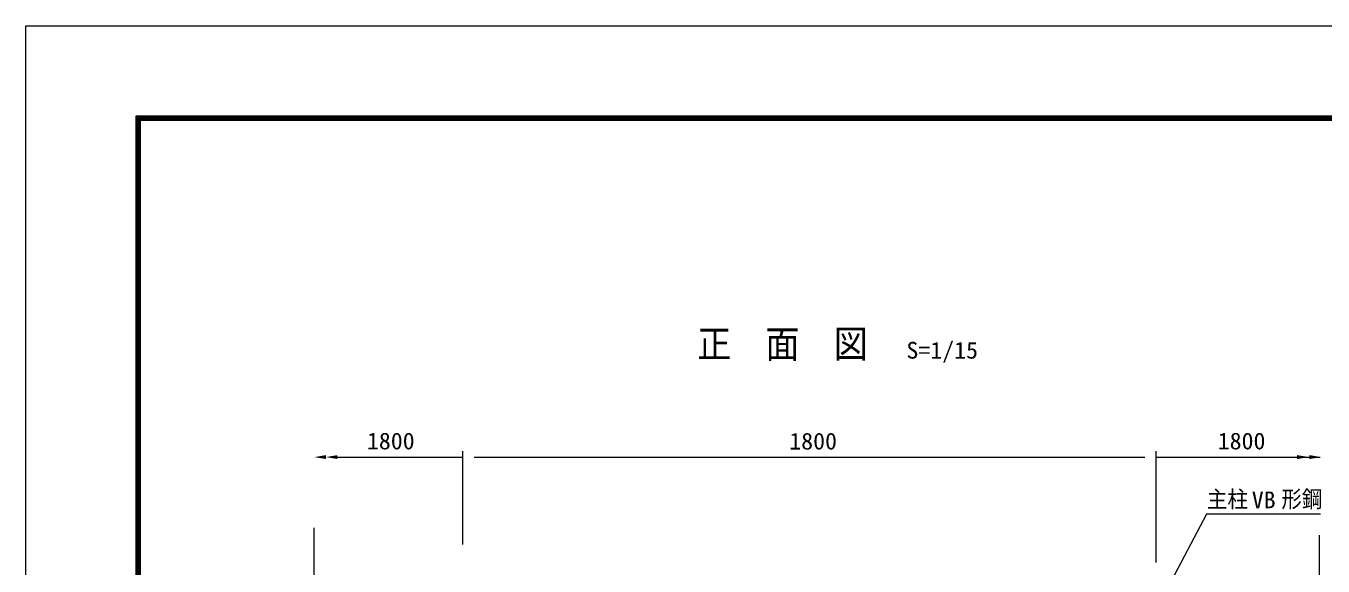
# Model space of a CAD drawing. Units: millimetres, scale not verified. Extents: x -4455 to 4455, y -3150 to 3150.
# Drawn here: x -4455 to -1089, y 1750 to 3150 of the extents above; entities that cross this region are included whole.
import ezdxf
from ezdxf.enums import TextEntityAlignment as Align

# ---------------------------------------------------------------- set-up
doc = ezdxf.new("R2010")
doc.units = ezdxf.units.MM
doc.header["$LTSCALE"] = 30
for name, color, linetype, lineweight in [('0-0_6文字', 3, 'Continuous', 9), ('0-2_5寸法', 1, 'Continuous', 18), ('0-4_1部材', 3, 'Continuous', 18), ('0-B_7詳細', 7, 'Continuous', 18), ('0-F_D-TTL', 7, 'Continuous', 9)]:
    doc.layers.add(name, color=color, linetype=linetype, lineweight=lineweight)
doc.styles.add('ＭＳ ゴシック', font='')
doc.styles.get('ＭＳ ゴシック').set_extended_font_data('MS Gothic')

msp = doc.modelspace()

# ---------------------------------------------------------------- linework, layer by layer
at = {"layer": '0-0_6文字', "color": 7}
msp.add_lwpolyline([(-1094.94, 1884.71), (-1391.52, 1884.71), (-1490.59, 1696.38)], dxfattribs=at)
at = {"layer": '0-2_5寸法'}
for p, q in [((-3646.55, 2032.46), (-3321.43, 2032.46)), ((-1521.43, 2032.46), (-1128.14, 2032.46)), ((-1157.09, 2032.46), (-1096.6, 2032.46))]:
    msp.add_line(p, q, dxfattribs=at)
for points in [[(-3676.55, 2037.46), (-3676.55, 2027.46), (-3706.55, 2032.46)], [(-3646.55, 2037.46), (-3646.55, 2027.46), (-3676.55, 2032.46)], [(-1126.14, 2032.46), (-1156.14, 2027.25), (-1156.14, 2037.67)], [(-1094.6, 2032.46), (-1124.6, 2027.25), (-1124.6, 2037.67)]]:
    msp.add_solid(points, dxfattribs=at)
at = {"layer": '0-4_1部材', "color": 4}
for p, q in [((-3706.91, 746.1), (-3706.91, 1848.89)), ((-1098.12, 758.04), (-1098.12, 1830.28))]:
    msp.add_line(p, q, dxfattribs=at)
at = {"layer": '0-B_7詳細', "color": 1}
for p, q in [((-3321.43, 1805.8), (-3321.43, 2047.46)), ((-3291.43, 2032.46), (-1551.43, 2032.46)), ((-1521.43, 1758.87), (-1521.43, 2047.46))]:
    msp.add_line(p, q, dxfattribs=at)
at = {"layer": '0-F_D-TTL', "color": 2, "lineweight": 18}
msp.add_lwpolyline([(-4454.85, 3150.21), (4454.85, 3150.21), (4454.85, -3150.21), (-4454.85, -3150.21)], close=True, dxfattribs=at)
at = {"layer": '0-F_D-TTL'}
for points in [[(-4168.47, 2916.87), (4168.47, 2916.87), (4168.47, -2916.87), (-4168.47, -2916.87)], [(-4165.81, 2914.21), (4165.81, 2914.21), (4165.81, -2914.21), (-4165.81, -2914.21)], [(-4163.16, 2911.56), (4163.16, 2911.56), (4163.16, -2911.56), (-4163.16, -2911.56)], [(-4160.51, 2908.91), (4160.51, 2908.91), (4160.51, -2908.91), (-4160.51, -2908.91)], [(-4157.86, 2906.26), (4157.86, 2906.26), (4157.86, -2906.26), (-4157.86, -2906.26)]]:
    msp.add_lwpolyline(points, close=True, dxfattribs=at)

# ---------------------------------------------------------------- texts
at = {"layer": '0-0_6文字', "color": 7, "style": 'ＭＳ ゴシック', "width": 0.9}
msp.add_text('正\u3000面\u3000図', height=72.14, dxfattribs=at).set_placement((-2713.07, 2268.17), align=Align.BOTTOM_LEFT)
at = {"layer": '0-0_6文字', "style": 'ＭＳ ゴシック'}
for s, width, p in [('S=1/15', 1.05, (-2169.87, 2274.73)), ('主柱', 0.9, (-1390.05, 1888.65)), ('VB', 1.05, (-1273.65, 1886.84)), ('形鋼', 0.9, (-1196.97, 1889.08))]:
    msp.add_text(s, height=43.33, dxfattribs=dict(at, width=width)).set_placement(p, align=Align.BOTTOM_LEFT)
at = {"layer": '0-2_5寸法', "color": 3, "style": 'ＭＳ ゴシック', "width": 1.05}
for p in [(-3569.91, 2039.55), (-1362.03, 2039.55)]:
    msp.add_text('1800', height=43.33, dxfattribs=at).set_placement(p, align=Align.BOTTOM_LEFT)
at = {"layer": '0-B_7詳細', "color": 3, "style": 'ＭＳ ゴシック', "width": 1.05}
msp.add_text('1800', height=43.33, dxfattribs=at).set_placement((-2473.93, 2039.13), align=Align.BOTTOM_LEFT)

doc.saveas('drawing.dxf')
